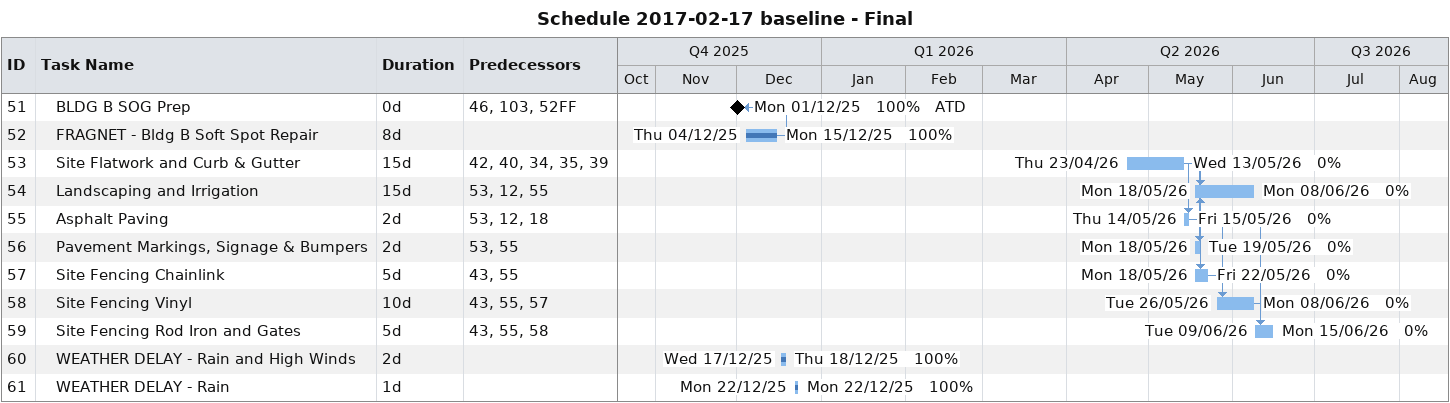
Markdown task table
Schedule 2017-02-17 baseline - Final

| ID | Level | Task | Duration | Start | Finish | Predecessors | Resources | % complete |
|---|---|---|---|---|---|---|---|---|
| 51 | 2 | BLDG B SOG Prep | 0d | 2025-12-01 | 2025-12-01 | 46, 103, 52FF | ATD | 100 |
| 52 | 2 | FRAGNET - Bldg B Soft Spot Repair | 8d | 2025-12-04 | 2025-12-15 |  |  | 100 |
| 53 | 2 | Site Flatwork and Curb & Gutter | 15d | 2026-04-23 | 2026-05-13 | 42, 40, 34, 35, 39 |  | 0 |
| 54 | 2 | Landscaping and Irrigation | 15d | 2026-05-18 | 2026-06-08 | 53, 12, 55 |  | 0 |
| 55 | 2 | Asphalt Paving | 2d | 2026-05-14 | 2026-05-15 | 53, 12, 18 |  | 0 |
| 56 | 2 | Pavement Markings, Signage & Bumpers | 2d | 2026-05-18 | 2026-05-19 | 53, 55 |  | 0 |
| 57 | 2 | Site Fencing Chainlink | 5d | 2026-05-18 | 2026-05-22 | 43, 55 |  | 0 |
| 58 | 2 | Site Fencing Vinyl | 10d | 2026-05-26 | 2026-06-08 | 43, 55, 57 |  | 0 |
| 59 | 2 | Site Fencing Rod Iron and Gates | 5d | 2026-06-09 | 2026-06-15 | 43, 55, 58 |  | 0 |
| 60 | 2 | WEATHER DELAY - Rain and High Winds | 2d | 2025-12-17 | 2025-12-18 |  |  | 100 |
| 61 | 2 | WEATHER DELAY - Rain | 1d | 2025-12-22 | 2025-12-22 |  |  | 100 |
